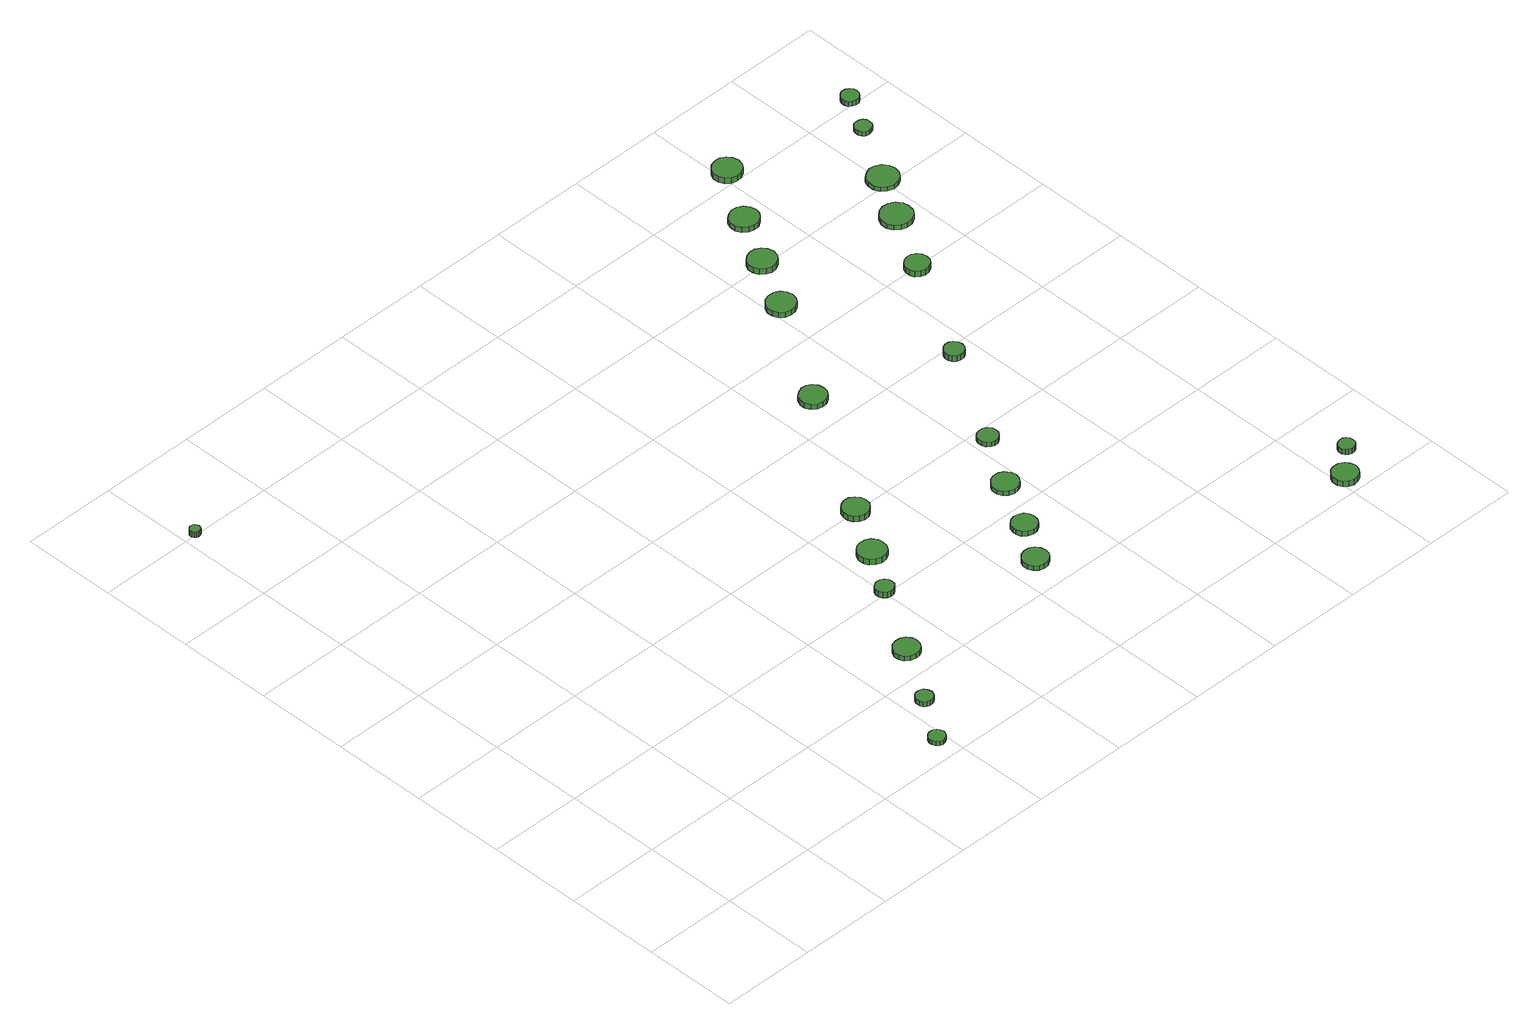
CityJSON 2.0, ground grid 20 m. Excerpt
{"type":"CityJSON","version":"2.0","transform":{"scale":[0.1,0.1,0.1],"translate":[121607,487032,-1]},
"CityObjects":{
"tree1":{"type":"SolitaryVegetationObject","attributes":{"function":"something"},"geometry":[{"type":"MultiSurface","lod":"1","boundaries":[[[0,1,2,3,4,5,6,7,8,9,10,11,12,13,14]],[[15,16,17,18,19,20,21,22,23,24,25,26,27,28,29]],[[0,29,28,1]],[[1,28,27,2]],[[2,27,26,3]],[[3,26,25,4]],[[4,25,24,5]],[[5,24,23,6]],[[6,23,22,7]],[[7,22,21,8]],[[8,21,20,9]],[[9,20,19,10]],[[10,19,18,11]],[[11,18,17,12]],[[12,17,16,13]],[[13,16,15,14]],[[14,15,29,0]]]}]},
"tree2":{"type":"SolitaryVegetationObject","attributes":{"function":"something"},"geometry":[{"type":"MultiSurface","lod":"1","boundaries":[[[30,31,32,33,34,35,36,37,38,39,40,41,42,43,44]],[[45,46,47,48,49,50,51,52,53,54,55,56,57,58,59]],[[30,59,58,31]],[[31,58,57,32]],[[32,57,56,33]],[[33,56,55,34]],[[34,55,54,35]],[[35,54,53,36]],[[36,53,52,37]],[[37,52,51,38]],[[38,51,50,39]],[[39,50,49,40]],[[40,49,48,41]],[[41,48,47,42]],[[42,47,46,43]],[[43,46,45,44]],[[44,45,59,30]]]}]},
"tree3":{"type":"SolitaryVegetationObject","attributes":{"function":"something"},"geometry":[{"type":"MultiSurface","lod":"1","boundaries":[[[60,61,62,63,64,65,66,67,68,69,70,71,72,73,74]],[[75,76,77,78,79,80,81,82,83,84,85,86,87,88,89]],[[60,89,88,61]],[[61,88,87,62]],[[62,87,86,63]],[[63,86,85,64]],[[64,85,84,65]],[[65,84,83,66]],[[66,83,82,67]],[[67,82,81,68]],[[68,81,80,69]],[[69,80,79,70]],[[70,79,78,71]],[[71,78,77,72]],[[72,77,76,73]],[[73,76,75,74]],[[74,75,89,60]]]}]},
"tree4":{"type":"SolitaryVegetationObject","attributes":{"function":"something"},"geometry":[{"type":"MultiSurface","lod":"1","boundaries":[[[90,91,92,93,94,95,96,97,98,99,100,101,102,103,104]],[[105,106,107,108,109,110,111,112,113,114,115,116,117,118,119]],[[90,119,118,91]],[[91,118,117,92]],[[92,117,116,93]],[[93,116,115,94]],[[94,115,114,95]],[[95,114,113,96]],[[96,113,112,97]],[[97,112,111,98]],[[98,111,110,99]],[[99,110,109,100]],[[100,109,108,101]],[[101,108,107,102]],[[102,107,106,103]],[[103,106,105,104]],[[104,105,119,90]]]}]},
"tree5":{"type":"SolitaryVegetationObject","attributes":{"function":"something"},"geometry":[{"type":"MultiSurface","lod":"1","boundaries":[[[120,121,122,123,124,125,126,127,128,129,130,131,132,133,134]],[[135,136,137,138,139,140,141,142,143,144,145,146,147,148,149]],[[120,149,148,121]],[[121,148,147,122]],[[122,147,146,123]],[[123,146,145,124]],[[124,145,144,125]],[[125,144,143,126]],[[126,143,142,127]],[[127,142,141,128]],[[128,141,140,129]],[[129,140,139,130]],[[130,139,138,131]],[[131,138,137,132]],[[132,137,136,133]],[[133,136,135,134]],[[134,135,149,120]]]}]},
"tree6":{"type":"SolitaryVegetationObject","attributes":{"function":"something"},"geometry":[{"type":"MultiSurface","lod":"1","boundaries":[[[150,151,152,153,154,155,156,157,158,159,160,161,162,163,164]],[[165,166,167,168,169,170,171,172,173,174,175,176,177,178,179]],[[150,179,178,151]],[[151,178,177,152]],[[152,177,176,153]],[[153,176,175,154]],[[154,175,174,155]],[[155,174,173,156]],[[156,173,172,157]],[[157,172,171,158]],[[158,171,170,159]],[[159,170,169,160]],[[160,169,168,161]],[[161,168,167,162]],[[162,167,166,163]],[[163,166,165,164]],[[164,165,179,150]]]}]},
"tree7":{"type":"SolitaryVegetationObject","attributes":{"function":"something"},"geometry":[{"type":"MultiSurface","lod":"1","boundaries":[[[180,181,182,183,184,185,186,187,188,189,190,191,192,193,194]],[[195,196,197,198,199,200,201,202,203,204,205,206,207,208,209]],[[180,209,208,181]],[[181,208,207,182]],[[182,207,206,183]],[[183,206,205,184]],[[184,205,204,185]],[[185,204,203,186]],[[186,203,202,187]],[[187,202,201,188]],[[188,201,200,189]],[[189,200,199,190]],[[190,199,198,191]],[[191,198,197,192]],[[192,197,196,193]],[[193,196,195,194]],[[194,195,209,180]]]}]},
"tree8":{"type":"SolitaryVegetationObject","attributes":{"function":"something"},"geometry":[{"type":"MultiSurface","lod":"1","boundaries":[[[210,211,212,213,214,215,216,217,218,219,220,221,222,223,224]],[[225,226,227,228,229,230,231,232,233,234,235,236,237,238,239]],[[210,239,238,211]],[[211,238,237,212]],[[212,237,236,213]],[[213,236,235,214]],[[214,235,234,215]],[[215,234,233,216]],[[216,233,232,217]],[[217,232,231,218]],[[218,231,230,219]],[[219,230,229,220]],[[220,229,228,221]],[[221,228,227,222]],[[222,227,226,223]],[[223,226,225,224]],[[224,225,239,210]]]}]},
"tree9":{"type":"SolitaryVegetationObject","attributes":{"function":"something"},"geometry":[{"type":"MultiSurface","lod":"1","boundaries":[[[240,241,242,243,244,245,246,247,248,249,250,251,252,253,254]],[[255,256,257,258,259,260,261,262,263,264,265,266,267,268,269]],[[240,269,268,241]],[[241,268,267,242]],[[242,267,266,243]],[[243,266,265,244]],[[244,265,264,245]],[[245,264,263,246]],[[246,263,262,247]],[[247,262,261,248]],[[248,261,260,249]],[[249,260,259,250]],[[250,259,258,251]],[[251,258,257,252]],[[252,257,256,253]],[[253,256,255,254]],[[254,255,269,240]]]}]},
"tree10":{"type":"SolitaryVegetationObject","attributes":{"function":"something"},"geometry":[{"type":"MultiSurface","lod":"1","boundaries":[[[270,271,272,273,274,275,276,277,278,279,280,281,282,283,284]],[[285,286,287,288,289,290,291,292,293,294,295,296,297,298,299]],[[270,299,298,271]],[[271,298,297,272]],[[272,297,296,273]],[[273,296,295,274]],[[274,295,294,275]],[[275,294,293,276]],[[276,293,292,277]],[[277,292,291,278]],[[278,291,290,279]],[[279,290,289,280]],[[280,289,288,281]],[[281,288,287,282]],[[282,287,286,283]],[[283,286,285,284]],[[284,285,299,270]]]}]},
"tree11":{"type":"SolitaryVegetationObject","attributes":{"function":"something"},"geometry":[{"type":"MultiSurface","lod":"1","boundaries":[[[300,301,302,303,304,305,306,307,308,309,310,311,312,313,314]],[[315,316,317,318,319,320,321,322,323,324,325,326,327,328,329]],[[300,329,328,301]],[[301,328,327,302]],[[302,327,326,303]],[[303,326,325,304]],[[304,325,324,305]],[[305,324,323,306]],[[306,323,322,307]],[[307,322,321,308]],[[308,321,320,309]],[[309,320,319,310]],[[310,319,318,311]],[[311,318,317,312]],[[312,317,316,313]],[[313,316,315,314]],[[314,315,329,300]]]}]},
"tree12":{"type":"SolitaryVegetationObject","attributes":{"function":"something"},"geometry":[{"type":"MultiSurface","lod":"1","boundaries":[[[330,331,332,333,334,335,336,337,338,339,340,341,342,343,344]],[[345,346,347,348,349,350,351,352,353,354,355,356,357,358,359]],[[330,359,358,331]],[[331,358,357,332]],[[332,357,356,333]],[[333,356,355,334]],[[334,355,354,335]],[[335,354,353,336]],[[336,353,352,337]],[[337,352,351,338]],[[338,351,350,339]],[[339,350,349,340]],[[340,349,348,341]],[[341,348,347,342]],[[342,347,346,343]],[[343,346,345,344]],[[344,345,359,330]]]}]},
"tree13":{"type":"SolitaryVegetationObject","attributes":{"function":"something"},"geometry":[{"type":"MultiSurface","lod":"1","boundaries":[[[360,361,362,363,364,365,366,367,368,369,370,371,372,373,374]],[[375,376,377,378,379,380,381,382,383,384,385,386,387,388,389]],[[360,389,388,361]],[[361,388,387,362]],[[362,387,386,363]],[[363,386,385,364]],[[364,385,384,365]],[[365,384,383,366]],[[366,383,382,367]],[[367,382,381,368]],[[368,381,380,369]],[[369,380,379,370]],[[370,379,378,371]],[[371,378,377,372]],[[372,377,376,373]],[[373,376,375,374]],[[374,375,389,360]]]}]},
"tree14":{"type":"SolitaryVegetationObject","attributes":{"function":"something"},"geometry":[{"type":"MultiSurface","lod":"1","boundaries":[[[390,391,392,393,394,395,396,397,398,399,400,401,402,403,404]],[[405,406,407,408,409,410,411,412,413,414,415,416,417,418,419]],[[390,419,418,391]],[[391,418,417,392]],[[392,417,416,393]],[[393,416,415,394]],[[394,415,414,395]],[[395,414,413,396]],[[396,413,412,397]],[[397,412,411,398]],[[398,411,410,399]],[[399,410,409,400]],[[400,409,408,401]],[[401,408,407,402]],[[402,407,406,403]],[[403,406,405,404]],[[404,405,419,390]]]}]},
"tree15":{"type":"SolitaryVegetationObject","attributes":{"function":"something"},"geometry":[{"type":"MultiSurface","lod":"1","boundaries":[[[420,421,422,423,424,425,426,427,428,429,430,431,432,433,434]],[[435,436,437,438,439,440,441,442,443,444,445,446,447,448,449]],[[420,449,448,421]],[[421,448,447,422]],[[422,447,446,423]],[[423,446,445,424]],[[424,445,444,425]],[[425,444,443,426]],[[426,443,442,427]],[[427,442,441,428]],[[428,441,440,429]],[[429,440,439,430]],[[430,439,438,431]],[[431,438,437,432]],[[432,437,436,433]],[[433,436,435,434]],[[434,435,449,420]]]}]},
"tree16":{"type":"SolitaryVegetationObject","attributes":{"function":"something"},"geometry":[{"type":"MultiSurface","lod":"1","boundaries":[[[450,451,452,453,454,455,456,457,458,459,460,461,462,463,464]],[[465,466,467,468,469,470,471,472,473,474,475,476,477,478,479]],[[450,479,478,451]],[[451,478,477,452]],[[452,477,476,453]],[[453,476,475,454]],[[454,475,474,455]],[[455,474,473,456]],[[456,473,472,457]],[[457,472,471,458]],[[458,471,470,459]],[[459,470,469,460]],[[460,469,468,461]],[[461,468,467,462]],[[462,467,466,463]],[[463,466,465,464]],[[464,465,479,450]]]}]},
"tree17":{"type":"SolitaryVegetationObject","attributes":{"function":"something"},"geometry":[{"type":"MultiSurface","lod":"1","boundaries":[[[480,481,482,483,484,485,486,487,488,489,490,491,492,493,494]],[[495,496,497,498,499,500,501,502,503,504,505,506,507,508,509]],[[480,509,508,481]],[[481,508,507,482]],[[482,507,506,483]],[[483,506,505,484]],[[484,505,504,485]],[[485,504,503,486]],[[486,503,502,487]],[[487,502,501,488]],[[488,501,500,489]],[[489,500,499,490]],[[490,499,498,491]],[[491,498,497,492]],[[492,497,496,493]],[[493,496,495,494]],[[494,495,509,480]]]}]},
"tree18":{"type":"SolitaryVegetationObject","attributes":{"function":"something"},"geometry":[{"type":"MultiSurface","lod":"1","boundaries":[[[510,511,512,513,514,515,516,517,518,519,520,521,522,523,524]],[[525,526,527,528,529,530,531,532,533,534,535,536,537,538,539]],[[510,539,538,511]],[[511,538,537,512]],[[512,537,536,513]],[[513,536,535,514]],[[514,535,534,515]],[[515,534,533,516]],[[516,533,532,517]],[[517,532,531,518]],[[518,531,530,519]],[[519,530,529,520]],[[520,529,528,521]],[[521,528,527,522]],[[522,527,526,523]],[[523,526,525,524]],[[524,525,539,510]]]}]},
"tree19":{"type":"SolitaryVegetationObject","attributes":{"function":"something"},"geometry":[{"type":"MultiSurface","lod":"1","boundaries":[[[540,541,542,543,544,545,546,547,548,549,550,551,552,553,554]],[[555,556,557,558,559,560,561,562,563,564,565,566,567,568,569]],[[540,569,568,541]],[[541,568,567,542]],[[542,567,566,543]],[[543,566,565,544]],[[544,565,564,545]],[[545,564,563,546]],[[546,563,562,547]],[[547,562,561,548]],[[548,561,560,549]],[[549,560,559,550]],[[550,559,558,551]],[[551,558,557,552]],[[552,557,556,553]],[[553,556,555,554]],[[554,555,569,540]]]}]},
"tree20":{"type":"SolitaryVegetationObject","attributes":{"function":"something"},"geometry":[{"type":"MultiSurface","lod":"1","boundaries":[[[570,571,572,573,574,575,576,577,578,579,580,581,582,583,584]],[[585,586,587,588,589,590,591,592,593,594,595,596,597,598,599]],[[570,599,598,571]],[[571,598,597,572]],[[572,597,596,573]],[[573,596,595,574]],[[574,595,594,575]],[[575,594,593,576]],[[576,593,592,577]],[[577,592,591,578]],[[578,591,590,579]],[[579,590,589,580]],[[580,589,588,581]],[[581,588,587,582]],[[582,587,586,583]],[[583,586,585,584]],[[584,585,599,570]]]}]},
"tree21":{"type":"SolitaryVegetationObject","attributes":{"function":"something"},"geometry":[{"type":"MultiSurface","lod":"1","boundaries":[[[600,601,602,603,604,605,606,607,608,609,610,611,612,613,614]],[[615,616,617,618,619,620,621,622,623,624,625,626,627,628,629]],[[600,629,628,601]],[[601,628,627,602]],[[602,627,626,603]],[[603,626,625,604]],[[604,625,624,605]],[[605,624,623,606]],[[606,623,622,607]],[[607,622,621,608]],[[608,621,620,609]],[[609,620,619,610]],[[610,619,618,611]],[[611,618,617,612]],[[612,617,616,613]],[[613,616,615,614]],[[614,615,629,600]]]}]},
"tree22":{"type":"SolitaryVegetationObject","attributes":{"function":"something"},"geometry":[{"type":"MultiSurface","lod":"1","boundaries":[[[630,631,632,633,634,635,636,637,638,639,640,641,642,643,644]],[[645,646,647,648,649,650,651,652,653,654,655,656,657,658,659]],[[630,659,658,631]],[[631,658,657,632]],[[632,657,656,633]],[[633,656,655,634]],[[634,655,654,635]],[[635,654,653,636]],[[636,653,652,637]],[[637,652,651,638]],[[638,651,650,639]],[[639,650,649,640]],[[640,649,648,641]],[[641,648,647,642]],[[642,647,646,643]],[[643,646,645,644]],[[644,645,659,630]]]}]},
"tree23":{"type":"SolitaryVegetationObject","attributes":{"function":"something"},"geometry":[{"type":"MultiSurface","lod":"1","boundaries":[[[660,661,662,663,664,665,666,667,668,669,670,671,672,673,674]],[[675,676,677,678,679,680,681,682,683,684,685,686,687,688,689]],[[660,689,688,661]],[[661,688,687,662]],[[662,687,686,663]],[[663,686,685,664]],[[664,685,684,665]],[[665,684,683,666]],[[666,683,682,667]],[[667,682,681,668]],[[668,681,680,669]],[[669,680,679,670]],[[670,679,678,671]],[[671,678,677,672]],[[672,677,676,673]],[[673,676,675,674]],[[674,675,689,660]]]}]},
"tree24":{"type":"SolitaryVegetationObject","attributes":{"function":"something"},"geometry":[{"type":"MultiSurface","lod":"1","boundaries":[[[690,691,692,693,694,695,696,697,698,699,700,701,702,703,704]],[[705,706,707,708,709,710,711,712,713,714,715,716,717,718,719]],[[690,719,718,691]],[[691,718,717,692]],[[692,717,716,693]],[[693,716,715,694]],[[694,715,714,695]],[[695,714,713,696]],[[696,713,712,697]],[[697,712,711,698]],[[698,711,710,699]],[[699,710,709,700]],[[700,709,708,701]],[[701,708,707,702]],[[702,707,706,703]],[[703,706,705,704]],[[704,705,719,690]]]}]}
},
"vertices":[
[29,1395,30],[28,1399,30],[26,1403,30],[22,1405,30],[17,1406,30],[13,1404,30],[10,1401,30],[8,1397,30],[8,1393,30],[10,1389,30],[13,1386,30],[17,1384,30],[22,1385,30],[26,1387,30],[28,1391,30],[28,1391,17],[26,1387,17],[22,1385,17],[17,1384,17],[13,1386,17],[10,1389,17],[8,1393,17],[8,1397,17],[10,1401,17],[13,1404,17],[17,1406,17],[22,1405,17],[26,1403,17],[28,1399,17],[29,1395,17],
[599,49,16],[597,56,16],[593,62,16],[587,66,16],[580,66,16],[573,64,16],[568,59,16],[565,53,16],[565,46,16],[568,39,16],[573,34,16],[580,32,16],[587,33,16],[593,37,16],[597,42,16],[597,42,6],[593,37,6],[587,33,6],[580,32,6],[573,34,6],[568,39,6],[565,46,6],[565,53,6],[568,59,6],[573,64,6],[580,66,6],[587,66,6],[593,62,6],[597,56,6],[599,49,6],
[660,142,17],[658,150,17],[654,156,17],[648,159,17],[640,160,17],[633,158,17],[628,153,17],[625,146,17],[625,139,17],[628,132,17],[633,127,17],[640,125,17],[648,125,17],[654,129,17],[658,135,17],[658,135,6],[654,129,6],[648,125,6],[640,125,6],[633,127,6],[628,132,6],[625,139,6],[625,146,6],[628,153,6],[633,158,6],[640,160,6],[648,159,6],[654,156,6],[658,150,6],[660,142,6],
[741,261,17],[739,272,17],[732,281,17],[723,286,17],[712,287,17],[701,284,17],[693,277,17],[688,266,17],[688,255,17],[693,245,17],[701,238,17],[712,235,17],[723,236,17],[732,241,17],[739,250,17],[739,250,6],[732,241,6],[723,236,6],[712,235,6],[701,238,6],[693,245,6],[688,255,6],[688,266,6],[693,277,6],[701,284,6],[712,287,6],[723,286,6],[732,281,6],[739,272,6],[741,261,6],
[821,406,20],[820,414,20],[815,420,20],[808,424,20],[801,425,20],[793,422,20],[787,417,20],[784,410,20],[784,402,20],[787,395,20],[793,390,20],[801,387,20],[808,388,20],[815,392,20],[820,398,20],[820,398,7],[815,392,7],[808,388,7],[801,387,7],[793,390,7],[787,395,7],[784,402,7],[784,410,7],[787,417,7],[793,422,7],[801,425,7],[808,424,7],[815,420,7],[820,414,7],[821,406,7],
[887,495,19],[885,506,19],[878,516,19],[867,522,19],[855,523,19],[844,520,19],[835,512,19],[830,501,19],[830,489,19],[835,478,19],[844,470,19],[855,466,19],[867,467,19],[878,473,19],[885,483,19],[885,483,6],[878,473,6],[867,467,6],[855,466,6],[844,470,6],[835,478,6],[830,489,6],[830,501,6],[835,512,6],[844,520,6],[855,523,6],[867,522,6],[878,516,6],[885,506,6],[887,495,6],
[947,599,19],[945,610,19],[938,619,19],[929,625,19],[917,626,19],[907,622,19],[898,615,19],[894,605,19],[894,593,19],[898,583,19],[907,576,19],[917,572,19],[929,573,19],[938,579,19],[945,588,19],[945,588,6],[938,579,6],[929,573,6],[917,572,6],[907,576,6],[898,583,6],[894,593,6],[894,605,6],[898,615,6],[907,622,6],[917,626,6],[929,625,6],[938,619,6],[945,610,6],[947,599,6],
[1083,273,16],[1081,284,16],[1075,293,16],[1065,298,16],[1054,299,16],[1044,296,16],[1036,289,16],[1031,279,16],[1031,268,16],[1036,258,16],[1044,250,16],[1054,247,16],[1065,248,16],[1075,254,16],[1081,262,16],[1081,262,5],[1075,254,5],[1065,248,5],[1054,247,5],[1044,250,5],[1036,258,5],[1031,268,5],[1031,279,5],[1036,289,5],[1044,296,5],[1054,299,5],[1065,298,5],[1075,293,5],[1081,284,5],[1083,273,5],
[1135,354,16],[1133,364,16],[1127,373,16],[1117,378,16],[1107,380,16],[1096,376,16],[1088,369,16],[1084,359,16],[1084,349,16],[1088,339,16],[1096,332,16],[1107,328,16],[1117,329,16],[1127,335,16],[1133,344,16],[1133,344,5],[1127,335,5],[1117,329,5],[1107,328,5],[1096,332,5],[1088,339,5],[1084,349,5],[1084,359,5],[1088,369,5],[1096,376,5],[1107,380,5],[1117,378,5],[1127,373,5],[1133,364,5],[1135,354,5],
[1193,459,15],[1190,470,15],[1183,480,15],[1174,485,15],[1162,486,15],[1151,483,15],[1143,475,15],[1138,465,15],[1138,454,15],[1143,443,15],[1151,436,15],[1162,432,15],[1174,433,15],[1183,439,15],[1190,448,15],[1190,448,5],[1183,439,5],[1174,433,5],[1162,432,5],[1151,436,5],[1143,443,5],[1138,454,5],[1138,465,5],[1143,475,5],[1151,483,5],[1162,486,5],[1174,485,5],[1183,480,5],[1190,470,5],[1193,459,5],
[1109,870,22],[1107,882,22],[1100,891,22],[1090,897,22],[1079,898,22],[1068,894,22],[1059,887,22],[1054,876,22],[1054,865,22],[1059,854,22],[1068,846,22],[1079,843,22],[1090,844,22],[1100,850,22],[1107,859,22],[1107,859,10],[1100,850,10],[1090,844,10],[1079,843,10],[1068,846,10],[1059,854,10],[1054,865,10],[1054,876,10],[1059,887,10],[1068,894,10],[1079,898,10],[1090,897,10],[1100,891,10],[1107,882,10],[1109,870,10],
[1254,572,15],[1253,581,15],[1247,588,15],[1240,592,15],[1231,593,15],[1223,591,15],[1216,585,15],[1213,577,15],[1213,568,15],[1216,560,15],[1223,554,15],[1231,551,15],[1240,552,15],[1247,557,15],[1253,564,15],[1253,564,5],[1247,557,5],[1240,552,5],[1231,551,5],[1223,554,5],[1216,560,5],[1213,568,5],[1213,577,5],[1216,585,5],[1223,591,5],[1231,593,5],[1240,592,5],[1247,588,5],[1253,581,5],[1254,572,5],
[1249,1091,24],[1246,1103,24],[1239,1113,24],[1228,1119,24],[1216,1120,24],[1204,1116,24],[1195,1108,24],[1190,1097,24],[1190,1085,24],[1195,1074,24],[1204,1065,24],[1216,1062,24],[1228,1063,24],[1239,1069,24],[1246,1079,24],[1246,1079,12],[1239,1069,12],[1228,1063,12],[1216,1062,12],[1204,1065,12],[1195,1074,12],[1190,1085,12],[1190,1097,12],[1195,1108,12],[1204,1116,12],[1216,1120,12],[1228,1119,12],[1239,1113,12],[1246,1103,12],[1249,1091,12],
[1371,777,24],[1369,786,24],[1364,793,24],[1357,797,24],[1348,798,24],[1340,795,24],[1334,789,24],[1331,782,24],[1331,773,24],[1334,765,24],[1340,760,24],[1348,757,24],[1357,758,24],[1364,762,24],[1369,769,24],[1369,769,11],[1364,762,11],[1357,758,11],[1348,757,11],[1340,760,11],[1334,765,11],[1331,773,11],[1331,782,11],[1334,789,11],[1340,795,11],[1348,798,11],[1357,797,11],[1364,793,11],[1369,786,11],[1371,777,11],
[1642,36,23],[1639,46,23],[1633,55,23],[1623,61,23],[1612,62,23],[1602,59,23],[1594,51,23],[1589,41,23],[1589,30,23],[1594,20,23],[1602,13,23],[1612,9,23],[1623,11,23],[1633,16,23],[1639,25,23],[1639,25,10],[1633,16,10],[1623,11,10],[1612,9,10],[1602,13,10],[1594,20,10],[1589,30,10],[1589,41,10],[1594,51,10],[1602,59,10],[1612,62,10],[1623,61,10],[1633,55,10],[1639,46,10],[1642,36,10],
[1313,1204,19],[1310,1216,19],[1303,1226,19],[1292,1232,19],[1280,1233,19],[1269,1229,19],[1259,1221,19],[1254,1210,19],[1254,1198,19],[1259,1187,19],[1269,1179,19],[1280,1175,19],[1292,1176,19],[1303,1182,19],[1310,1192,19],[1310,1192,6],[1303,1182,6],[1292,1176,6],[1280,1175,6],[1269,1179,6],[1259,1187,6],[1254,1198,6],[1254,1210,6],[1259,1221,6],[1269,1229,6],[1280,1233,6],[1292,1232,6],[1303,1226,6],[1310,1216,6],[1313,1204,6],
[1690,91,21],[1689,98,21],[1685,103,21],[1679,107,21],[1672,107,21],[1665,105,21],[1660,101,21],[1657,94,21],[1657,87,21],[1660,81,21],[1665,76,21],[1672,74,21],[1679,75,21],[1685,79,21],[1689,84,21],[1689,84,9],[1685,79,9],[1679,75,9],[1672,74,9],[1665,76,9],[1660,81,9],[1657,87,9],[1657,94,9],[1660,101,9],[1665,105,9],[1672,107,9],[1679,107,9],[1685,103,9],[1689,98,9],[1690,91,9],
[1373,1310,17],[1370,1322,17],[1363,1332,17],[1352,1338,17],[1340,1340,17],[1329,1336,17],[1319,1328,17],[1314,1317,17],[1314,1304,17],[1319,1293,17],[1329,1285,17],[1340,1281,17],[1352,1282,17],[1363,1289,17],[1370,1298,17],[1370,1298,5],[1363,1289,5],[1352,1282,5],[1340,1281,5],[1329,1285,5],[1319,1293,5],[1314,1304,5],[1314,1317,5],[1319,1328,5],[1329,1336,5],[1340,1340,5],[1352,1338,5],[1363,1332,5],[1370,1322,5],[1373,1310,5],
[1496,994,24],[1494,1004,24],[1488,1012,24],[1479,1017,24],[1469,1018,24],[1459,1015,24],[1451,1008,24],[1447,999,24],[1447,988,24],[1451,979,24],[1459,972,24],[1469,969,24],[1479,970,24],[1488,975,24],[1494,983,24],[1494,983,11],[1488,975,11],[1479,970,11],[1469,969,11],[1459,972,11],[1451,979,11],[1447,988,11],[1447,999,11],[1451,1008,11],[1459,1015,11],[1469,1018,11],[1479,1017,11],[1488,1012,11],[1494,1004,11],[1496,994,11],
[1446,1428,18],[1443,1440,18],[1436,1450,18],[1425,1456,18],[1413,1457,18],[1401,1453,18],[1392,1445,18],[1387,1434,18],[1387,1422,18],[1392,1411,18],[1401,1402,18],[1413,1399,18],[1425,1400,18],[1436,1406,18],[1443,1416,18],[1443,1416,5],[1436,1406,5],[1425,1400,5],[1413,1399,5],[1401,1402,5],[1392,1411,5],[1387,1422,5],[1387,1434,5],[1392,1445,5],[1401,1453,5],[1413,1457,5],[1425,1456,5],[1436,1450,5],[1443,1440,5],[1446,1428,5],
[1577,1121,17],[1575,1134,17],[1567,1145,17],[1555,1152,17],[1541,1153,17],[1529,1149,17],[1519,1140,17],[1513,1128,17],[1513,1114,17],[1519,1102,17],[1529,1093,17],[1541,1089,17],[1555,1090,17],[1567,1097,17],[1575,1108,17],[1575,1108,6],[1567,1097,6],[1555,1090,6],[1541,1089,6],[1529,1093,6],[1519,1102,6],[1513,1114,6],[1513,1128,6],[1519,1140,6],[1529,1149,6],[1541,1153,6],[1555,1152,6],[1567,1145,6],[1575,1134,6],[1577,1121,6],
[1634,1213,16],[1631,1226,16],[1623,1237,16],[1612,1243,16],[1599,1245,16],[1586,1240,16],[1576,1232,16],[1571,1220,16],[1571,1206,16],[1576,1194,16],[1586,1186,16],[1599,1181,16],[1612,1183,16],[1623,1189,16],[1631,1200,16],[1631,1200,6],[1623,1189,6],[1612,1183,6],[1599,1181,6],[1586,1186,6],[1576,1194,6],[1571,1206,6],[1571,1220,6],[1576,1232,6],[1586,1240,6],[1599,1245,6],[1612,1243,6],[1623,1237,6],[1631,1226,6],[1634,1213,6],
[1692,1337,16],[1691,1344,16],[1687,1350,16],[1680,1353,16],[1673,1354,16],[1666,1352,16],[1661,1347,16],[1658,1341,16],[1658,1334,16],[1661,1327,16],[1666,1322,16],[1673,1320,16],[1680,1321,16],[1687,1324,16],[1691,1330,16],[1691,1330,6],[1687,1324,6],[1680,1321,6],[1673,1320,6],[1666,1322,6],[1661,1327,6],[1658,1334,6],[1658,1341,6],[1661,1347,6],[1666,1352,6],[1673,1354,6],[1680,1353,6],[1687,1350,6],[1691,1344,6],[1692,1337,6],
[1735,1414,16],[1734,1421,16],[1729,1427,16],[1723,1431,16],[1715,1432,16],[1708,1429,16],[1702,1424,16],[1699,1417,16],[1699,1410,16],[1702,1403,16],[1708,1398,16],[1715,1396,16],[1723,1396,16],[1729,1400,16],[1734,1406,16],[1734,1406,5],[1729,1400,5],[1723,1396,5],[1715,1396,5],[1708,1398,5],[1702,1403,5],[1699,1410,5],[1699,1417,5],[1702,1424,5],[1708,1429,5],[1715,1432,5],[1723,1431,5],[1729,1427,5],[1734,1421,5],[1735,1414,5]
]}
